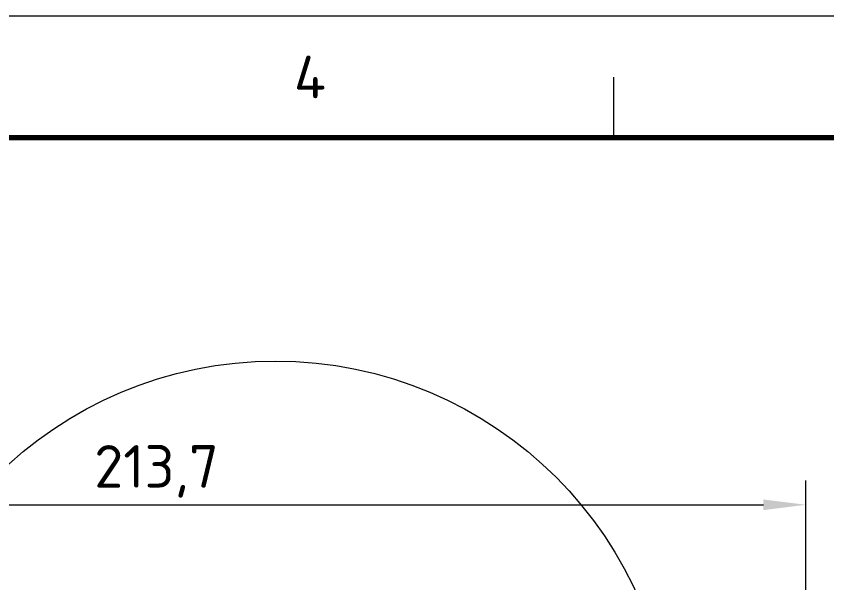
# Model space of a CAD drawing. Header units: millimetres. Extents: x 0 to 2382, y 0 to 420.
# Drawn here: x 147.8 to 214.5, y 373.4 to 420 of the extents above; entities that cross this region are included whole.
import ezdxf
from ezdxf.enums import TextEntityAlignment as Align

# ---------------------------------------------------------------- set-up
doc = ezdxf.new("R2010")
doc.units = ezdxf.units.MM
for name, color, linetype, lineweight in [('04-COTA', 3, 'CONTINUOUS', 18), ('06-TEXTO', 7, 'CONTINUOUS', 25), ('07-RECUADRO', 7, 'CONTINUOUS', 70), ('08-FINA', 5, 'CONTINUOUS', 18)]:
    doc.layers.add(name, color=color, linetype=linetype, lineweight=lineweight)
doc.styles.add('ISO3098', font='isocpeur.ttf')
doc.dimstyles.new('FLAMA-IRAM', dxfattribs={"dimtxt": 3.5, "dimasz": 3.5, "dimexe": 2, "dimexo": 1.5, "dimgap": 1, "dimtad": 1, "dimdec": 1, "dimtxsty": 'ISO3098', "dimblk": 'IRAM_FLECHA', "dimblk1": 'IRAM_FLECHA', "dimblk2": 'IRAM_FLECHA', "dimcen": 2.5, "dimclrd": 256, "dimclre": 256, "dimclrt": 256, "dimazin": 3, "dimtfac": 1, "dimtmove": 0, "dimatfit": 3, "dimlwd": 18, "dimlwe": 18})

# ---------------------------------------------------------------- blocks, each defined once
blk = doc.blocks.new('IRAM_FLECHA')
blk.add_solid([(0, 0), (-1, 0.125), (-1, -0.125)])

msp = doc.modelspace()

# ---------------------------------------------------------------- linework, layer by layer
at = {"layer": '07-RECUADRO'}
msp.add_lwpolyline([(25, 10), (584, 10), (584, 410), (25, 410)], close=True, dxfattribs=at)
at = {"layer": '08-FINA'}
msp.add_line((197, 410), (197, 415), dxfattribs=at)
msp.add_lwpolyline([(0, 0), (594, 0), (594, 420), (0, 420)], close=True, dxfattribs=at)
msp.add_circle((169.172, 359.024), 32.625, dxfattribs=at)

# ---------------------------------------------------------------- texts
at = {"layer": '06-TEXTO', "style": 'ISO3098'}
msp.add_text('4', height=3.5, dxfattribs=at).set_placement((172, 415), align=Align.MIDDLE_CENTER)

# ---------------------------------------------------------------- dimensions: what is measured, and where the dimension line sits
at = {"layer": '04-COTA'}
msp.add_linear_dim(base=(105.947, 379.826), p1=(105.947, 370.826), p2=(212.807, 370.826), dimstyle='FLAMA-IRAM', override={"dimlfac": 2}, dxfattribs=at).render()

doc.saveas('drawing.dxf')
